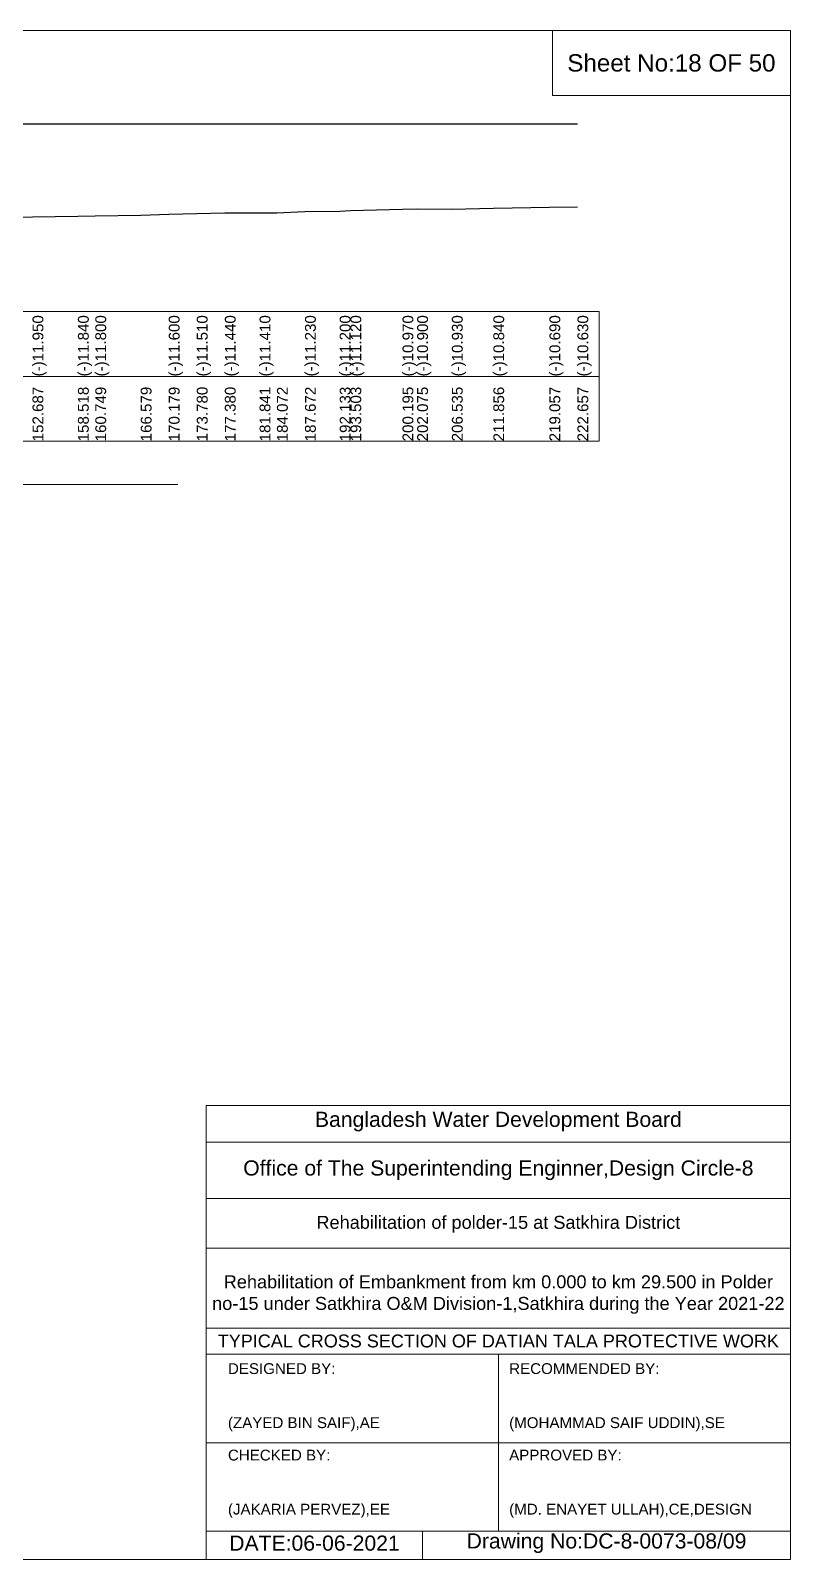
# Model space of a CAD drawing. Header units: inches. Extents: x 89000 to 845000, y -7071 to 31.
# Drawn here: x 361488 to 365000, y -7071 to 0 of the extents above; entities that cross this region are included whole.
import ezdxf

# ---------------------------------------------------------------- set-up
doc = ezdxf.new("R2010")
doc.units = ezdxf.units.IN
doc.header["$LTSCALE"] = 7
doc.header["$MEASUREMENT"] = 0
for name, color, linetype, lineweight in [('Cross section Data Border', 7, 'Continuous', 9), ('Cross Section Labels', 7, 'Continuous', 9), ('Existing_Bed_Level for Xsection', 7, 'Continuous', 25), ('Long Section Labels', 7, 'Continuous', 9)]:
    doc.layers.add(name, color=color, linetype=linetype, lineweight=lineweight)
doc.styles.get("Standard").update_dxf_attribs({"font": 'arial.ttf'})

msp = doc.modelspace()

# ---------------------------------------------------------------- linework, layer by layer
at = {"layer": 'Cross section Data Border'}
msp.add_lwpolyline([(355100, -1299.76), (364115.65459, -1299.76), (364115.65459, -1899.76), (355100, -1899.76)], close=True, dxfattribs=at)
msp.add_lwpolyline([(355100, -1599.76), (364115.65459, -1599.76)], dxfattribs=at)
at = {"layer": 'Cross Section Labels'}
for points in [[(355000, 0), (365000, 0), (365000, -7071), (355000, -7071)], [(363900, 0), (365000, 0), (365000, -300), (363900, -300)]]:
    msp.add_lwpolyline(points, close=True, dxfattribs=at)
for points in [[(357847.8273, -2099.76), (360007.8273, -2099.76), (362167.8273, -2099.76)], [(362300, -7071), (362300, -4971), (365000, -4971)], [(362300, -5141), (365000, -5141)], [(362300, -5401), (365000, -5401)], [(362300, -5631), (365000, -5631)], [(362300, -6001), (365000, -6001)], [(362300, -6121), (365000, -6121)], [(363650, -6121), (363650, -6941)], [(362300, -6531), (365000, -6531)], [(362300, -6941), (365000, -6941)], [(363300, -6941), (363300, -7071)]]:
    msp.add_lwpolyline(points, dxfattribs=at)
at = {"layer": 'Existing_Bed_Level for Xsection'}
for points in [[(356000, -431.76), (364015.65459, -431.76)], [(361336.13283, -862.32), (361496.73197, -861.96), (361706.64055, -858), (361786.94711, -856.56), (361996.85458, -853.32), (362126.45888, -849.36), (362256.07129, -846.12), (362385.69132, -843.6), (362546.27852, -842.52), (362626.57958, -842.52), (362756.18875, -836.04), (362916.79314, -834.96), (362966.09923, -832.08), (363207.00893, -826.68), (363274.69345, -824.16), (363435.25344, -825.24), (363626.82383, -822), (363886.0381, -816.6), (364015.65459, -814.44)]]:
    msp.add_lwpolyline(points, dxfattribs=at)

# ---------------------------------------------------------------- texts
at = {"layer": 'Cross Section Labels', "attachment_point": 5}
for s, insert, char_height in [('Sheet No:18 OF 50', (364450, -150), 80), ('Bangladesh Water Development Board', (363650, -5046), 70), ('Office of The Superintending Enginner,Design Circle-8', (363650, -5271), 70)]:
    msp.add_mtext(s, dxfattribs=dict(at, insert=insert, char_height=char_height))
at = {"layer": 'Cross Section Labels'}
for s, insert, char_height, width, attachment_point in [('Rehabilitation of polder-15 at Satkhira District', (363650, -5521), 60, 2800, 5), ('Rehabilitation of Embankment from km 0.000 to km 29.500 in Polder no-15 under Satkhira O&M Division-1,Satkhira during the Year 2021-22', (363650, -5846), 60, 2700, 5), ('TYPICAL CROSS SECTION OF DATIAN TALA PROTECTIVE WORK', (363650, -6061), 59.5765532, 2800, 5), ('DESIGNED BY:^J^J^J(ZAYED BIN SAIF),AE', (362400, -6321), 50, 1400, 4), ('RECOMMENDED BY:^J^J^J(MOHAMMAD SAIF UDDIN),SE', (363700, -6321), 50, 1400, 4), ('CHECKED BY:^J^J^J(JAKARIA PERVEZ),EE', (362400, -6721), 50, 1400, 4), ('APPROVED BY:^J^J^J(MD. ENAYET ULLAH),CE,DESIGN', (363700, -6721), 50, 1400, 4), ('DATE:06-06-2021', (362800, -6996), 70, 1400, 5), ('Drawing No:DC-8-0073-08/09', (364150, -6996), 70, 2200, 5)]:
    msp.add_mtext(s, dxfattribs=dict(at, insert=insert, char_height=char_height, width=width, attachment_point=attachment_point))
at = {"layer": 'Long Section Labels', "char_height": 50, "attachment_point": 1, "rotation": 90}
for s, insert in [('(-)11.950', (361496.73197, -1599.76)), ('(-)11.840', (361706.64055, -1599.76)), ('(-)11.800', (361786.94711, -1599.76)), ('(-)11.600', (362126.45888, -1599.76)), ('(-)11.510', (362256.07129, -1599.76)), ('(-)11.440', (362385.69132, -1599.76)), ('(-)11.410', (362546.27852, -1599.76)), ('(-)11.410', (362546.27852, -1599.76)), ('(-)11.230', (362756.18875, -1599.76)), ('(-)11.200', (362916.79314, -1599.76)), ('(-)11.120', (362966.09923, -1599.76)), ('(-)10.970', (363207.00893, -1599.76)), ('(-)10.900', (363274.69345, -1599.76)), ('(-)10.930', (363435.25344, -1599.76)), ('(-)10.840', (363626.82383, -1599.76)), ('(-)10.690', (363886.0381, -1599.76)), ('(-)10.630', (364015.65459, -1599.76)), ('152.687', (361496.73197, -1899.76)), ('158.518', (361706.64055, -1899.76)), ('160.749', (361786.94711, -1899.76)), ('166.579', (361996.85458, -1899.76)), ('170.179', (362126.45888, -1899.76)), ('173.780', (362256.07129, -1899.76)), ('177.380', (362385.69132, -1899.76)), ('181.841', (362546.27852, -1899.76)), ('184.072', (362626.57958, -1899.76)), ('187.672', (362756.18875, -1899.76)), ('192.133', (362916.79314, -1899.76)), ('193.503', (362966.09923, -1899.76)), ('200.195', (363207.00893, -1899.76)), ('202.075', (363274.69345, -1899.76)), ('206.535', (363435.25344, -1899.76)), ('211.856', (363626.82383, -1899.76)), ('219.057', (363886.0381, -1899.76)), ('222.657', (364015.65459, -1899.76))]:
    msp.add_mtext(s, dxfattribs=dict(at, insert=insert))

doc.saveas('drawing.dxf')
